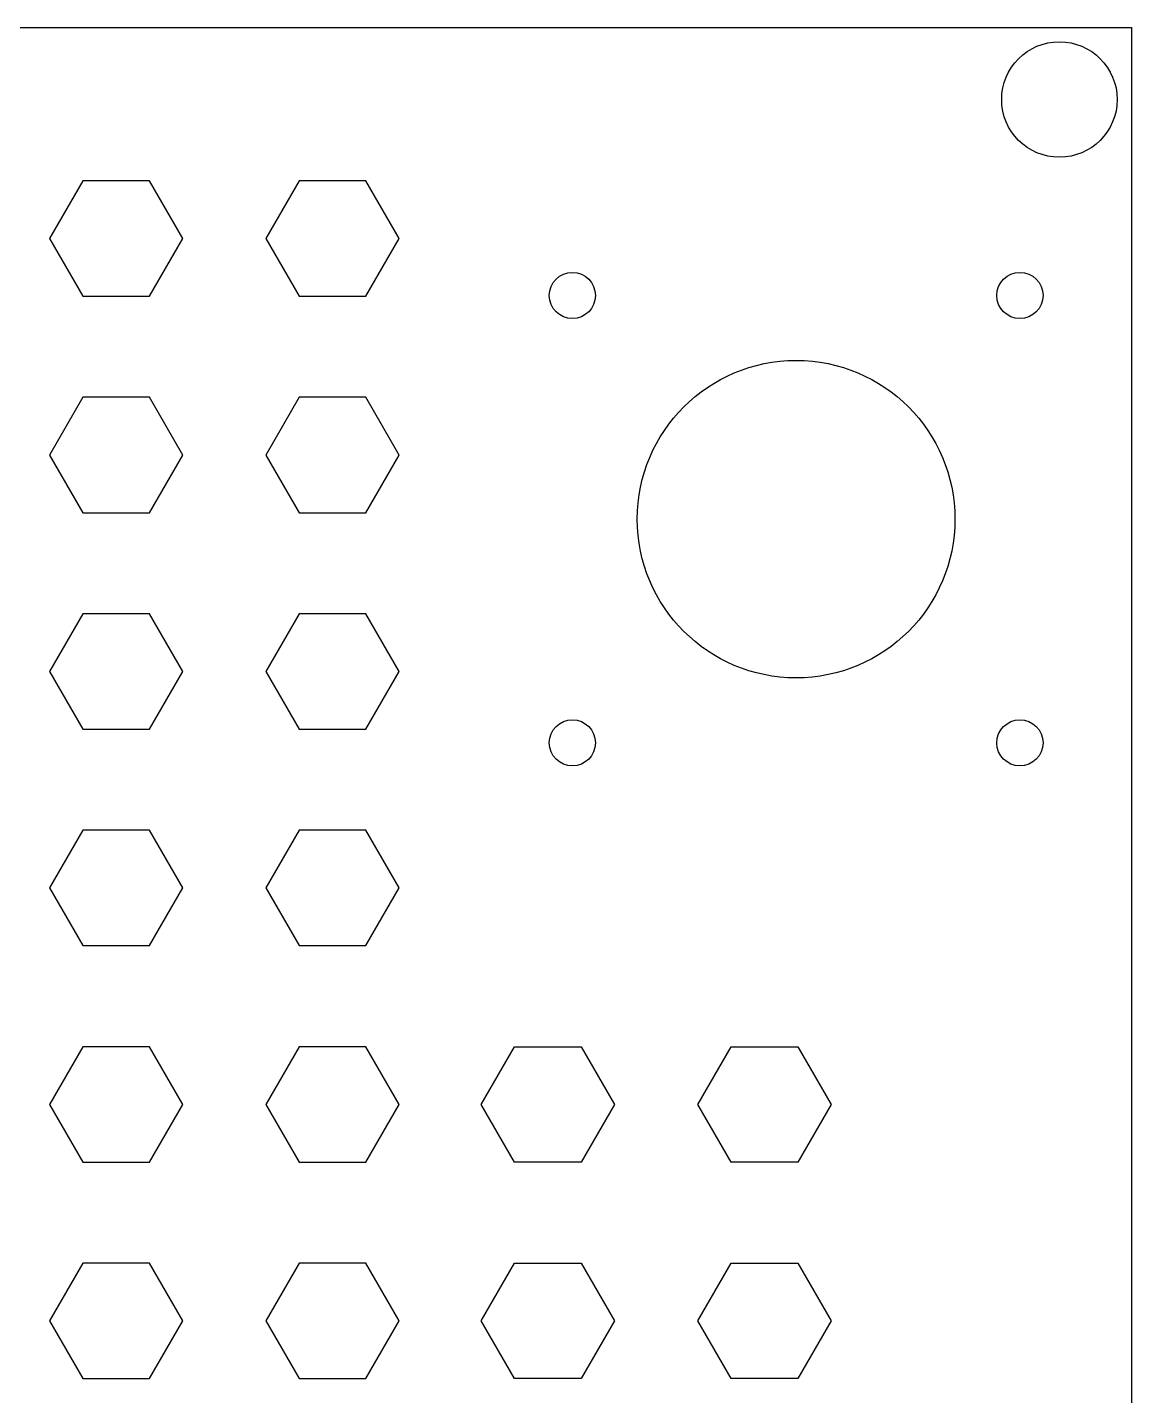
# Model space of a CAD drawing. Header units: millimetres. Extents: x -200 to 200, y -100 to 100.
# Drawn here: x 123.5 to 200, y 5.2 to 100 of the extents above; entities that cross this region are included whole.
import ezdxf

# ---------------------------------------------------------------- set-up
doc = ezdxf.new("R2010")
doc.units = ezdxf.units.MM
doc.layers.add('Body', color=7, linetype='CONTINUOUS')

msp = doc.modelspace()

# ---------------------------------------------------------------- linework, layer by layer
at = {"layer": 'Body'}
for p, q in [((-200, 100), (200, 100)), ((-200, 100, 3), (200, 100, 3)), ((-200, 100), (200, 100)), ((-200, 100, 3), (200, 100, 3)), ((200, 100), (200, 100, 3)), ((200, 100), (200, -100)), ((200, 100, 3), (200, -100, 3)), ((200, 100), (200, 100, 3)), ((200, 100), (200, -100)), ((200, 100, 3), (200, -100, 3)), ((199, 95), (199, 95, 3)), ((199, 95), (199, 95, 3)), ((127.351, 89.365), (125.041, 85.365)), ((127.351, 89.365, 3), (125.041, 85.365, 3)), ((127.351, 89.365, 3), (125.041, 85.365, 3)), ((127.351, 89.365), (125.041, 85.365)), ((131.97, 89.365), (127.351, 89.365)), ((131.97, 89.365, 3), (127.351, 89.365, 3)), ((131.97, 89.365, 3), (127.351, 89.365, 3)), ((127.351, 89.365, 3), (127.351, 89.365)), ((131.97, 89.365), (127.351, 89.365)), ((127.351, 89.365, 3), (127.351, 89.365)), ((134.28, 85.365), (131.97, 89.365)), ((134.28, 85.365, 3), (131.97, 89.365, 3)), ((131.97, 89.365, 3), (131.97, 89.365)), ((134.28, 85.365, 3), (131.97, 89.365, 3)), ((131.97, 89.365, 3), (131.97, 89.365)), ((134.28, 85.365), (131.97, 89.365)), ((142.351, 89.365), (140.041, 85.365)), ((142.351, 89.365, 3), (140.041, 85.365, 3)), ((142.351, 89.365, 3), (140.041, 85.365, 3)), ((142.351, 89.365), (140.041, 85.365)), ((146.97, 89.365), (142.351, 89.365)), ((146.97, 89.365, 3), (142.351, 89.365, 3)), ((146.97, 89.365, 3), (142.351, 89.365, 3)), ((142.351, 89.365, 3), (142.351, 89.365)), ((146.97, 89.365), (142.351, 89.365)), ((142.351, 89.365, 3), (142.351, 89.365)), ((149.28, 85.365), (146.97, 89.365)), ((149.28, 85.365, 3), (146.97, 89.365, 3)), ((146.97, 89.365, 3), (146.97, 89.365)), ((149.28, 85.365, 3), (146.97, 89.365, 3)), ((146.97, 89.365, 3), (146.97, 89.365)), ((149.28, 85.365), (146.97, 89.365)), ((125.041, 85.365), (127.351, 81.365)), ((125.041, 85.365, 3), (127.351, 81.365, 3)), ((125.041, 85.365, 3), (125.041, 85.365)), ((125.041, 85.365, 3), (127.351, 81.365, 3)), ((125.041, 85.365), (127.351, 81.365)), ((125.041, 85.365, 3), (125.041, 85.365)), ((131.97, 81.365), (134.28, 85.365)), ((131.97, 81.365, 3), (134.28, 85.365, 3)), ((131.97, 81.365, 3), (134.28, 85.365, 3)), ((131.97, 81.365), (134.28, 85.365)), ((134.28, 85.365, 3), (134.28, 85.365)), ((134.28, 85.365, 3), (134.28, 85.365)), ((140.041, 85.365), (142.351, 81.365)), ((140.041, 85.365, 3), (142.351, 81.365, 3)), ((140.041, 85.365, 3), (140.041, 85.365)), ((140.041, 85.365, 3), (142.351, 81.365, 3)), ((140.041, 85.365), (142.351, 81.365)), ((140.041, 85.365, 3), (140.041, 85.365)), ((146.97, 81.365), (149.28, 85.365)), ((146.97, 81.365, 3), (149.28, 85.365, 3)), ((146.97, 81.365, 3), (149.28, 85.365, 3)), ((146.97, 81.365), (149.28, 85.365)), ((149.28, 85.365, 3), (149.28, 85.365)), ((149.28, 85.365, 3), (149.28, 85.365)), ((127.351, 81.365), (131.97, 81.365)), ((127.351, 81.365, 3), (131.97, 81.365, 3)), ((127.351, 81.365, 3), (127.351, 81.365)), ((127.351, 81.365, 3), (131.97, 81.365, 3)), ((127.351, 81.365), (131.97, 81.365)), ((127.351, 81.365, 3), (127.351, 81.365)), ((131.97, 81.365, 3), (131.97, 81.365)), ((131.97, 81.365, 3), (131.97, 81.365)), ((142.351, 81.365), (146.97, 81.365)), ((142.351, 81.365, 3), (146.97, 81.365, 3)), ((142.351, 81.365, 3), (142.351, 81.365)), ((142.351, 81.365, 3), (146.97, 81.365, 3)), ((142.351, 81.365), (146.97, 81.365)), ((142.351, 81.365, 3), (142.351, 81.365)), ((146.97, 81.365, 3), (146.97, 81.365)), ((146.97, 81.365, 3), (146.97, 81.365)), ((162.864, 81.4207, 3), (162.864, 81.4207)), ((162.864, 81.4207, 3), (162.864, 81.4207)), ((193.864, 81.4207, 3), (193.864, 81.4207)), ((193.864, 81.4207, 3), (193.864, 81.4207)), ((127.351, 74.365), (125.041, 70.365)), ((127.351, 74.365, 3), (125.041, 70.365, 3)), ((127.351, 74.365, 3), (125.041, 70.365, 3)), ((127.351, 74.365), (125.041, 70.365)), ((131.97, 74.365), (127.351, 74.365)), ((131.97, 74.365, 3), (127.351, 74.365, 3)), ((131.97, 74.365, 3), (127.351, 74.365, 3)), ((127.351, 74.365, 3), (127.351, 74.365)), ((131.97, 74.365), (127.351, 74.365)), ((127.351, 74.365, 3), (127.351, 74.365)), ((134.28, 70.365), (131.97, 74.365)), ((134.28, 70.365, 3), (131.97, 74.365, 3)), ((131.97, 74.365, 3), (131.97, 74.365)), ((134.28, 70.365, 3), (131.97, 74.365, 3)), ((131.97, 74.365, 3), (131.97, 74.365)), ((134.28, 70.365), (131.97, 74.365)), ((142.351, 74.365), (140.041, 70.365)), ((142.351, 74.365, 3), (140.041, 70.365, 3)), ((142.351, 74.365, 3), (140.041, 70.365, 3)), ((142.351, 74.365), (140.041, 70.365)), ((146.97, 74.365), (142.351, 74.365)), ((146.97, 74.365, 3), (142.351, 74.365, 3)), ((146.97, 74.365, 3), (142.351, 74.365, 3)), ((142.351, 74.365, 3), (142.351, 74.365)), ((146.97, 74.365), (142.351, 74.365)), ((142.351, 74.365, 3), (142.351, 74.365)), ((149.28, 70.365), (146.97, 74.365)), ((149.28, 70.365, 3), (146.97, 74.365, 3)), ((146.97, 74.365, 3), (146.97, 74.365)), ((149.28, 70.365, 3), (146.97, 74.365, 3)), ((146.97, 74.365, 3), (146.97, 74.365)), ((149.28, 70.365), (146.97, 74.365)), ((125.041, 70.365), (127.351, 66.365)), ((125.041, 70.365, 3), (127.351, 66.365, 3)), ((125.041, 70.365, 3), (125.041, 70.365)), ((125.041, 70.365, 3), (127.351, 66.365, 3)), ((125.041, 70.365), (127.351, 66.365)), ((125.041, 70.365, 3), (125.041, 70.365)), ((131.97, 66.365), (134.28, 70.365)), ((131.97, 66.365, 3), (134.28, 70.365, 3)), ((131.97, 66.365, 3), (134.28, 70.365, 3)), ((131.97, 66.365), (134.28, 70.365)), ((134.28, 70.365, 3), (134.28, 70.365)), ((134.28, 70.365, 3), (134.28, 70.365)), ((140.041, 70.365), (142.351, 66.365)), ((140.041, 70.365, 3), (142.351, 66.365, 3)), ((140.041, 70.365, 3), (140.041, 70.365)), ((140.041, 70.365, 3), (142.351, 66.365, 3)), ((140.041, 70.365), (142.351, 66.365)), ((140.041, 70.365, 3), (140.041, 70.365)), ((146.97, 66.365), (149.28, 70.365)), ((146.97, 66.365, 3), (149.28, 70.365, 3)), ((146.97, 66.365, 3), (149.28, 70.365, 3)), ((146.97, 66.365), (149.28, 70.365)), ((149.28, 70.365, 3), (149.28, 70.365)), ((149.28, 70.365, 3), (149.28, 70.365)), ((127.351, 66.365), (131.97, 66.365)), ((127.351, 66.365, 3), (131.97, 66.365, 3)), ((127.351, 66.365, 3), (127.351, 66.365)), ((127.351, 66.365, 3), (131.97, 66.365, 3)), ((127.351, 66.365), (131.97, 66.365)), ((127.351, 66.365, 3), (127.351, 66.365)), ((131.97, 66.365, 3), (131.97, 66.365)), ((131.97, 66.365, 3), (131.97, 66.365)), ((142.351, 66.365), (146.97, 66.365)), ((142.351, 66.365, 3), (146.97, 66.365, 3)), ((142.351, 66.365, 3), (142.351, 66.365)), ((142.351, 66.365, 3), (146.97, 66.365, 3)), ((142.351, 66.365), (146.97, 66.365)), ((142.351, 66.365, 3), (142.351, 66.365)), ((146.97, 66.365, 3), (146.97, 66.365)), ((146.97, 66.365, 3), (146.97, 66.365)), ((187.764, 65.9207, 3), (187.764, 65.9207)), ((187.764, 65.9207, 3), (187.764, 65.9207)), ((127.351, 59.365), (125.041, 55.365)), ((127.351, 59.365, 3), (125.041, 55.365, 3)), ((127.351, 59.365, 3), (125.041, 55.365, 3)), ((127.351, 59.365), (125.041, 55.365)), ((131.97, 59.365), (127.351, 59.365)), ((131.97, 59.365, 3), (127.351, 59.365, 3)), ((131.97, 59.365, 3), (127.351, 59.365, 3)), ((127.351, 59.365, 3), (127.351, 59.365)), ((131.97, 59.365), (127.351, 59.365)), ((127.351, 59.365, 3), (127.351, 59.365)), ((134.28, 55.365), (131.97, 59.365)), ((134.28, 55.365, 3), (131.97, 59.365, 3)), ((131.97, 59.365, 3), (131.97, 59.365)), ((134.28, 55.365, 3), (131.97, 59.365, 3)), ((131.97, 59.365, 3), (131.97, 59.365)), ((134.28, 55.365), (131.97, 59.365)), ((142.351, 59.365), (140.041, 55.365)), ((142.351, 59.365, 3), (140.041, 55.365, 3)), ((142.351, 59.365, 3), (140.041, 55.365, 3)), ((142.351, 59.365), (140.041, 55.365)), ((146.97, 59.365), (142.351, 59.365)), ((146.97, 59.365, 3), (142.351, 59.365, 3)), ((146.97, 59.365, 3), (142.351, 59.365, 3)), ((142.351, 59.365, 3), (142.351, 59.365)), ((146.97, 59.365), (142.351, 59.365)), ((142.351, 59.365, 3), (142.351, 59.365)), ((149.28, 55.365), (146.97, 59.365)), ((149.28, 55.365, 3), (146.97, 59.365, 3)), ((146.97, 59.365, 3), (146.97, 59.365)), ((149.28, 55.365, 3), (146.97, 59.365, 3)), ((146.97, 59.365, 3), (146.97, 59.365)), ((149.28, 55.365), (146.97, 59.365)), ((125.041, 55.365), (127.351, 51.365)), ((125.041, 55.365, 3), (127.351, 51.365, 3)), ((125.041, 55.365, 3), (125.041, 55.365)), ((125.041, 55.365, 3), (127.351, 51.365, 3)), ((125.041, 55.365), (127.351, 51.365)), ((125.041, 55.365, 3), (125.041, 55.365)), ((131.97, 51.365), (134.28, 55.365)), ((131.97, 51.365, 3), (134.28, 55.365, 3)), ((131.97, 51.365, 3), (134.28, 55.365, 3)), ((131.97, 51.365), (134.28, 55.365)), ((134.28, 55.365, 3), (134.28, 55.365)), ((134.28, 55.365, 3), (134.28, 55.365)), ((140.041, 55.365), (142.351, 51.365)), ((140.041, 55.365, 3), (142.351, 51.365, 3)), ((140.041, 55.365, 3), (140.041, 55.365)), ((140.041, 55.365, 3), (142.351, 51.365, 3)), ((140.041, 55.365), (142.351, 51.365)), ((140.041, 55.365, 3), (140.041, 55.365)), ((146.97, 51.365), (149.28, 55.365)), ((146.97, 51.365, 3), (149.28, 55.365, 3)), ((146.97, 51.365, 3), (149.28, 55.365, 3)), ((146.97, 51.365), (149.28, 55.365)), ((149.28, 55.365, 3), (149.28, 55.365)), ((149.28, 55.365, 3), (149.28, 55.365)), ((127.351, 51.365), (131.97, 51.365)), ((127.351, 51.365, 3), (131.97, 51.365, 3)), ((127.351, 51.365, 3), (127.351, 51.365)), ((127.351, 51.365, 3), (131.97, 51.365, 3)), ((127.351, 51.365), (131.97, 51.365)), ((127.351, 51.365, 3), (127.351, 51.365)), ((131.97, 51.365, 3), (131.97, 51.365)), ((131.97, 51.365, 3), (131.97, 51.365)), ((142.351, 51.365), (146.97, 51.365)), ((142.351, 51.365, 3), (146.97, 51.365, 3)), ((142.351, 51.365, 3), (142.351, 51.365)), ((142.351, 51.365, 3), (146.97, 51.365, 3)), ((142.351, 51.365), (146.97, 51.365)), ((142.351, 51.365, 3), (142.351, 51.365)), ((146.97, 51.365, 3), (146.97, 51.365)), ((146.97, 51.365, 3), (146.97, 51.365)), ((162.864, 50.4207, 3), (162.864, 50.4207)), ((162.864, 50.4207, 3), (162.864, 50.4207)), ((193.864, 50.4207, 3), (193.864, 50.4207)), ((193.864, 50.4207, 3), (193.864, 50.4207)), ((127.351, 44.365), (125.041, 40.365)), ((127.351, 44.365, 3), (125.041, 40.365, 3)), ((127.351, 44.365, 3), (125.041, 40.365, 3)), ((127.351, 44.365), (125.041, 40.365)), ((131.97, 44.365), (127.351, 44.365)), ((131.97, 44.365, 3), (127.351, 44.365, 3)), ((131.97, 44.365, 3), (127.351, 44.365, 3)), ((127.351, 44.365, 3), (127.351, 44.365)), ((131.97, 44.365), (127.351, 44.365)), ((127.351, 44.365, 3), (127.351, 44.365)), ((134.28, 40.365), (131.97, 44.365)), ((134.28, 40.365, 3), (131.97, 44.365, 3)), ((131.97, 44.365, 3), (131.97, 44.365)), ((134.28, 40.365, 3), (131.97, 44.365, 3)), ((131.97, 44.365, 3), (131.97, 44.365)), ((134.28, 40.365), (131.97, 44.365)), ((142.351, 44.365), (140.041, 40.365)), ((142.351, 44.365, 3), (140.041, 40.365, 3)), ((142.351, 44.365, 3), (140.041, 40.365, 3)), ((142.351, 44.365), (140.041, 40.365)), ((146.97, 44.365), (142.351, 44.365)), ((146.97, 44.365, 3), (142.351, 44.365, 3)), ((146.97, 44.365, 3), (142.351, 44.365, 3)), ((142.351, 44.365, 3), (142.351, 44.365)), ((146.97, 44.365), (142.351, 44.365)), ((142.351, 44.365, 3), (142.351, 44.365)), ((149.28, 40.365), (146.97, 44.365)), ((149.28, 40.365, 3), (146.97, 44.365, 3)), ((146.97, 44.365, 3), (146.97, 44.365)), ((149.28, 40.365, 3), (146.97, 44.365, 3)), ((146.97, 44.365, 3), (146.97, 44.365)), ((149.28, 40.365), (146.97, 44.365)), ((125.041, 40.365), (127.351, 36.365)), ((125.041, 40.365, 3), (127.351, 36.365, 3)), ((125.041, 40.365, 3), (125.041, 40.365)), ((125.041, 40.365, 3), (127.351, 36.365, 3)), ((125.041, 40.365), (127.351, 36.365)), ((125.041, 40.365, 3), (125.041, 40.365)), ((131.97, 36.365), (134.28, 40.365)), ((131.97, 36.365, 3), (134.28, 40.365, 3)), ((131.97, 36.365, 3), (134.28, 40.365, 3)), ((131.97, 36.365), (134.28, 40.365)), ((134.28, 40.365, 3), (134.28, 40.365)), ((134.28, 40.365, 3), (134.28, 40.365)), ((140.041, 40.365), (142.351, 36.365)), ((140.041, 40.365, 3), (142.351, 36.365, 3)), ((140.041, 40.365, 3), (140.041, 40.365)), ((140.041, 40.365, 3), (142.351, 36.365, 3)), ((140.041, 40.365), (142.351, 36.365)), ((140.041, 40.365, 3), (140.041, 40.365)), ((146.97, 36.365), (149.28, 40.365)), ((146.97, 36.365, 3), (149.28, 40.365, 3)), ((146.97, 36.365, 3), (149.28, 40.365, 3)), ((146.97, 36.365), (149.28, 40.365)), ((149.28, 40.365, 3), (149.28, 40.365)), ((149.28, 40.365, 3), (149.28, 40.365)), ((127.351, 36.365), (131.97, 36.365)), ((127.351, 36.365, 3), (131.97, 36.365, 3)), ((127.351, 36.365, 3), (127.351, 36.365)), ((127.351, 36.365, 3), (131.97, 36.365, 3)), ((127.351, 36.365), (131.97, 36.365)), ((127.351, 36.365, 3), (127.351, 36.365)), ((131.97, 36.365, 3), (131.97, 36.365)), ((131.97, 36.365, 3), (131.97, 36.365)), ((142.351, 36.365), (146.97, 36.365)), ((142.351, 36.365, 3), (146.97, 36.365, 3)), ((142.351, 36.365, 3), (142.351, 36.365)), ((142.351, 36.365, 3), (146.97, 36.365, 3)), ((142.351, 36.365), (146.97, 36.365)), ((142.351, 36.365, 3), (142.351, 36.365)), ((146.97, 36.365, 3), (146.97, 36.365)), ((146.97, 36.365, 3), (146.97, 36.365)), ((127.351, 29.365), (125.041, 25.365)), ((127.351, 29.365, 3), (125.041, 25.365, 3)), ((127.351, 29.365, 3), (125.041, 25.365, 3)), ((127.351, 29.365), (125.041, 25.365)), ((131.97, 29.365), (127.351, 29.365)), ((131.97, 29.365, 3), (127.351, 29.365, 3)), ((131.97, 29.365, 3), (127.351, 29.365, 3)), ((127.351, 29.365, 3), (127.351, 29.365)), ((131.97, 29.365), (127.351, 29.365)), ((127.351, 29.365, 3), (127.351, 29.365)), ((134.28, 25.365), (131.97, 29.365)), ((134.28, 25.365, 3), (131.97, 29.365, 3)), ((131.97, 29.365, 3), (131.97, 29.365)), ((134.28, 25.365, 3), (131.97, 29.365, 3)), ((131.97, 29.365, 3), (131.97, 29.365)), ((134.28, 25.365), (131.97, 29.365)), ((142.351, 29.365), (140.041, 25.365)), ((142.351, 29.365, 3), (140.041, 25.365, 3)), ((142.351, 29.365, 3), (140.041, 25.365, 3)), ((142.351, 29.365), (140.041, 25.365)), ((146.97, 29.365), (142.351, 29.365)), ((146.97, 29.365, 3), (142.351, 29.365, 3)), ((146.97, 29.365, 3), (142.351, 29.365, 3)), ((142.351, 29.365, 3), (142.351, 29.365)), ((146.97, 29.365), (142.351, 29.365)), ((142.351, 29.365, 3), (142.351, 29.365)), ((149.28, 25.365), (146.97, 29.365)), ((149.28, 25.365, 3), (146.97, 29.365, 3)), ((146.97, 29.365, 3), (146.97, 29.365)), ((149.28, 25.365, 3), (146.97, 29.365, 3)), ((146.97, 29.365, 3), (146.97, 29.365)), ((149.28, 25.365), (146.97, 29.365)), ((154.951, 25.365), (157.261, 29.365)), ((154.951, 25.365, 3), (157.261, 29.365, 3)), ((154.951, 25.365, 3), (157.261, 29.365, 3)), ((154.951, 25.365), (157.261, 29.365)), ((157.261, 29.365), (161.88, 29.365)), ((157.261, 29.365, 3), (161.88, 29.365, 3)), ((157.261, 29.365, 3), (157.261, 29.365)), ((157.261, 29.365, 3), (161.88, 29.365, 3)), ((157.261, 29.365), (161.88, 29.365)), ((157.261, 29.365, 3), (157.261, 29.365)), ((161.88, 29.365), (164.19, 25.365)), ((161.88, 29.365, 3), (164.19, 25.365, 3)), ((161.88, 29.365, 3), (161.88, 29.365)), ((161.88, 29.365, 3), (164.19, 25.365, 3)), ((161.88, 29.365), (164.19, 25.365)), ((161.88, 29.365, 3), (161.88, 29.365)), ((169.951, 25.365), (172.261, 29.365)), ((169.951, 25.365, 3), (172.261, 29.365, 3)), ((169.951, 25.365, 3), (172.261, 29.365, 3)), ((169.951, 25.365), (172.261, 29.365)), ((172.261, 29.365), (176.88, 29.365)), ((172.261, 29.365, 3), (176.88, 29.365, 3)), ((172.261, 29.365, 3), (172.261, 29.365)), ((172.261, 29.365, 3), (176.88, 29.365, 3)), ((172.261, 29.365), (176.88, 29.365)), ((172.261, 29.365, 3), (172.261, 29.365)), ((176.88, 29.365), (179.19, 25.365)), ((176.88, 29.365, 3), (179.19, 25.365, 3)), ((176.88, 29.365, 3), (176.88, 29.365)), ((176.88, 29.365, 3), (179.19, 25.365, 3)), ((176.88, 29.365), (179.19, 25.365)), ((176.88, 29.365, 3), (176.88, 29.365)), ((125.041, 25.365), (127.351, 21.365)), ((125.041, 25.365, 3), (127.351, 21.365, 3)), ((125.041, 25.365, 3), (125.041, 25.365)), ((125.041, 25.365, 3), (127.351, 21.365, 3)), ((125.041, 25.365), (127.351, 21.365)), ((125.041, 25.365, 3), (125.041, 25.365)), ((131.97, 21.365), (134.28, 25.365)), ((131.97, 21.365, 3), (134.28, 25.365, 3)), ((131.97, 21.365, 3), (134.28, 25.365, 3)), ((131.97, 21.365), (134.28, 25.365)), ((134.28, 25.365, 3), (134.28, 25.365)), ((134.28, 25.365, 3), (134.28, 25.365)), ((140.041, 25.365), (142.351, 21.365)), ((140.041, 25.365, 3), (142.351, 21.365, 3)), ((140.041, 25.365, 3), (140.041, 25.365)), ((140.041, 25.365, 3), (142.351, 21.365, 3)), ((140.041, 25.365), (142.351, 21.365)), ((140.041, 25.365, 3), (140.041, 25.365)), ((146.97, 21.365), (149.28, 25.365)), ((146.97, 21.365, 3), (149.28, 25.365, 3)), ((146.97, 21.365, 3), (149.28, 25.365, 3)), ((146.97, 21.365), (149.28, 25.365)), ((149.28, 25.365, 3), (149.28, 25.365)), ((149.28, 25.365, 3), (149.28, 25.365)), ((157.261, 21.365), (154.951, 25.365)), ((157.261, 21.365, 3), (154.951, 25.365, 3)), ((157.261, 21.365, 3), (154.951, 25.365, 3)), ((154.951, 25.365, 3), (154.951, 25.365)), ((157.261, 21.365), (154.951, 25.365)), ((154.951, 25.365, 3), (154.951, 25.365)), ((164.19, 25.365), (161.88, 21.365)), ((164.19, 25.365, 3), (161.88, 21.365, 3)), ((164.19, 25.365, 3), (161.88, 21.365, 3)), ((164.19, 25.365), (161.88, 21.365)), ((164.19, 25.365, 3), (164.19, 25.365)), ((164.19, 25.365, 3), (164.19, 25.365)), ((172.261, 21.365), (169.951, 25.365)), ((172.261, 21.365, 3), (169.951, 25.365, 3)), ((172.261, 21.365, 3), (169.951, 25.365, 3)), ((169.951, 25.365, 3), (169.951, 25.365)), ((172.261, 21.365), (169.951, 25.365)), ((169.951, 25.365, 3), (169.951, 25.365)), ((179.19, 25.365), (176.88, 21.365)), ((179.19, 25.365, 3), (176.88, 21.365, 3)), ((179.19, 25.365, 3), (176.88, 21.365, 3)), ((179.19, 25.365), (176.88, 21.365)), ((179.19, 25.365, 3), (179.19, 25.365)), ((179.19, 25.365, 3), (179.19, 25.365)), ((127.351, 21.365), (131.97, 21.365)), ((127.351, 21.365, 3), (131.97, 21.365, 3)), ((127.351, 21.365, 3), (127.351, 21.365)), ((127.351, 21.365, 3), (131.97, 21.365, 3)), ((127.351, 21.365), (131.97, 21.365)), ((127.351, 21.365, 3), (127.351, 21.365)), ((131.97, 21.365, 3), (131.97, 21.365)), ((131.97, 21.365, 3), (131.97, 21.365)), ((142.351, 21.365), (146.97, 21.365)), ((142.351, 21.365, 3), (146.97, 21.365, 3)), ((142.351, 21.365, 3), (142.351, 21.365)), ((142.351, 21.365, 3), (146.97, 21.365, 3)), ((142.351, 21.365), (146.97, 21.365)), ((142.351, 21.365, 3), (142.351, 21.365)), ((146.97, 21.365, 3), (146.97, 21.365)), ((146.97, 21.365, 3), (146.97, 21.365)), ((161.88, 21.365), (157.261, 21.365)), ((161.88, 21.365, 3), (157.261, 21.365, 3)), ((157.261, 21.365, 3), (157.261, 21.365)), ((161.88, 21.365, 3), (157.261, 21.365, 3)), ((157.261, 21.365, 3), (157.261, 21.365)), ((161.88, 21.365), (157.261, 21.365)), ((161.88, 21.365, 3), (161.88, 21.365)), ((161.88, 21.365, 3), (161.88, 21.365)), ((176.88, 21.365), (172.261, 21.365)), ((176.88, 21.365, 3), (172.261, 21.365, 3)), ((172.261, 21.365, 3), (172.261, 21.365)), ((176.88, 21.365, 3), (172.261, 21.365, 3)), ((172.261, 21.365, 3), (172.261, 21.365)), ((176.88, 21.365), (172.261, 21.365)), ((176.88, 21.365, 3), (176.88, 21.365)), ((176.88, 21.365, 3), (176.88, 21.365)), ((127.351, 14.365), (125.041, 10.365)), ((127.351, 14.365, 3), (125.041, 10.365, 3)), ((127.351, 14.365, 3), (125.041, 10.365, 3)), ((127.351, 14.365), (125.041, 10.365)), ((131.97, 14.365), (127.351, 14.365)), ((131.97, 14.365, 3), (127.351, 14.365, 3)), ((131.97, 14.365, 3), (127.351, 14.365, 3)), ((127.351, 14.365, 3), (127.351, 14.365)), ((131.97, 14.365), (127.351, 14.365)), ((127.351, 14.365, 3), (127.351, 14.365)), ((134.28, 10.365), (131.97, 14.365)), ((134.28, 10.365, 3), (131.97, 14.365, 3)), ((131.97, 14.365, 3), (131.97, 14.365)), ((134.28, 10.365, 3), (131.97, 14.365, 3)), ((131.97, 14.365, 3), (131.97, 14.365)), ((134.28, 10.365), (131.97, 14.365)), ((142.351, 14.365), (140.041, 10.365)), ((142.351, 14.365, 3), (140.041, 10.365, 3)), ((142.351, 14.365, 3), (140.041, 10.365, 3)), ((142.351, 14.365), (140.041, 10.365)), ((146.97, 14.365), (142.351, 14.365)), ((146.97, 14.365, 3), (142.351, 14.365, 3)), ((146.97, 14.365, 3), (142.351, 14.365, 3)), ((142.351, 14.365, 3), (142.351, 14.365)), ((146.97, 14.365), (142.351, 14.365)), ((142.351, 14.365, 3), (142.351, 14.365)), ((149.28, 10.365), (146.97, 14.365)), ((149.28, 10.365, 3), (146.97, 14.365, 3)), ((146.97, 14.365, 3), (146.97, 14.365)), ((149.28, 10.365, 3), (146.97, 14.365, 3)), ((146.97, 14.365, 3), (146.97, 14.365)), ((149.28, 10.365), (146.97, 14.365)), ((154.951, 10.365), (157.261, 14.365)), ((154.951, 10.365, 3), (157.261, 14.365, 3)), ((154.951, 10.365, 3), (157.261, 14.365, 3)), ((154.951, 10.365), (157.261, 14.365)), ((157.261, 14.365), (161.88, 14.365)), ((157.261, 14.365, 3), (161.88, 14.365, 3)), ((157.261, 14.365, 3), (157.261, 14.365)), ((157.261, 14.365, 3), (161.88, 14.365, 3)), ((157.261, 14.365), (161.88, 14.365)), ((157.261, 14.365, 3), (157.261, 14.365)), ((161.88, 14.365), (164.19, 10.365)), ((161.88, 14.365, 3), (164.19, 10.365, 3)), ((161.88, 14.365, 3), (161.88, 14.365)), ((161.88, 14.365, 3), (164.19, 10.365, 3)), ((161.88, 14.365), (164.19, 10.365)), ((161.88, 14.365, 3), (161.88, 14.365)), ((169.951, 10.365), (172.261, 14.365)), ((169.951, 10.365, 3), (172.261, 14.365, 3)), ((169.951, 10.365, 3), (172.261, 14.365, 3)), ((169.951, 10.365), (172.261, 14.365)), ((172.261, 14.365), (176.88, 14.365)), ((172.261, 14.365, 3), (176.88, 14.365, 3)), ((172.261, 14.365, 3), (172.261, 14.365)), ((172.261, 14.365, 3), (176.88, 14.365, 3)), ((172.261, 14.365), (176.88, 14.365)), ((172.261, 14.365, 3), (172.261, 14.365)), ((176.88, 14.365), (179.19, 10.365)), ((176.88, 14.365, 3), (179.19, 10.365, 3)), ((176.88, 14.365, 3), (176.88, 14.365)), ((176.88, 14.365, 3), (179.19, 10.365, 3)), ((176.88, 14.365), (179.19, 10.365)), ((176.88, 14.365, 3), (176.88, 14.365)), ((125.041, 10.365), (127.351, 6.365)), ((125.041, 10.365, 3), (127.351, 6.365, 3)), ((125.041, 10.365, 3), (125.041, 10.365)), ((125.041, 10.365, 3), (127.351, 6.365, 3)), ((125.041, 10.365), (127.351, 6.365)), ((125.041, 10.365, 3), (125.041, 10.365)), ((131.97, 6.365), (134.28, 10.365)), ((131.97, 6.365, 3), (134.28, 10.365, 3)), ((131.97, 6.365, 3), (134.28, 10.365, 3)), ((131.97, 6.365), (134.28, 10.365)), ((134.28, 10.365, 3), (134.28, 10.365)), ((134.28, 10.365, 3), (134.28, 10.365)), ((140.041, 10.365), (142.351, 6.365)), ((140.041, 10.365, 3), (142.351, 6.365, 3)), ((140.041, 10.365, 3), (140.041, 10.365)), ((140.041, 10.365, 3), (142.351, 6.365, 3)), ((140.041, 10.365), (142.351, 6.365)), ((140.041, 10.365, 3), (140.041, 10.365)), ((146.97, 6.365), (149.28, 10.365)), ((146.97, 6.365, 3), (149.28, 10.365, 3)), ((146.97, 6.365, 3), (149.28, 10.365, 3)), ((146.97, 6.365), (149.28, 10.365)), ((149.28, 10.365, 3), (149.28, 10.365)), ((149.28, 10.365, 3), (149.28, 10.365)), ((157.261, 6.365), (154.951, 10.365)), ((157.261, 6.365, 3), (154.951, 10.365, 3)), ((157.261, 6.365, 3), (154.951, 10.365, 3)), ((154.951, 10.365, 3), (154.951, 10.365)), ((157.261, 6.365), (154.951, 10.365)), ((154.951, 10.365, 3), (154.951, 10.365)), ((164.19, 10.365), (161.88, 6.365)), ((164.19, 10.365, 3), (161.88, 6.365, 3)), ((164.19, 10.365, 3), (161.88, 6.365, 3)), ((164.19, 10.365), (161.88, 6.365)), ((164.19, 10.365, 3), (164.19, 10.365)), ((164.19, 10.365, 3), (164.19, 10.365)), ((172.261, 6.365), (169.951, 10.365)), ((172.261, 6.365, 3), (169.951, 10.365, 3)), ((172.261, 6.365, 3), (169.951, 10.365, 3)), ((169.951, 10.365, 3), (169.951, 10.365)), ((172.261, 6.365), (169.951, 10.365)), ((169.951, 10.365, 3), (169.951, 10.365)), ((179.19, 10.365), (176.88, 6.365)), ((179.19, 10.365, 3), (176.88, 6.365, 3)), ((179.19, 10.365, 3), (176.88, 6.365, 3)), ((179.19, 10.365), (176.88, 6.365)), ((179.19, 10.365, 3), (179.19, 10.365)), ((179.19, 10.365, 3), (179.19, 10.365)), ((127.351, 6.365), (131.97, 6.365)), ((127.351, 6.365, 3), (131.97, 6.365, 3)), ((127.351, 6.365, 3), (127.351, 6.365)), ((127.351, 6.365, 3), (131.97, 6.365, 3)), ((127.351, 6.365), (131.97, 6.365)), ((127.351, 6.365, 3), (127.351, 6.365)), ((131.97, 6.365, 3), (131.97, 6.365)), ((131.97, 6.365, 3), (131.97, 6.365)), ((142.351, 6.365), (146.97, 6.365)), ((142.351, 6.365, 3), (146.97, 6.365, 3)), ((142.351, 6.365, 3), (142.351, 6.365)), ((142.351, 6.365, 3), (146.97, 6.365, 3)), ((142.351, 6.365), (146.97, 6.365)), ((142.351, 6.365, 3), (142.351, 6.365)), ((146.97, 6.365, 3), (146.97, 6.365)), ((146.97, 6.365, 3), (146.97, 6.365)), ((161.88, 6.365), (157.261, 6.365)), ((161.88, 6.365, 3), (157.261, 6.365, 3)), ((157.261, 6.365, 3), (157.261, 6.365)), ((161.88, 6.365, 3), (157.261, 6.365, 3)), ((157.261, 6.365, 3), (157.261, 6.365)), ((161.88, 6.365), (157.261, 6.365)), ((161.88, 6.365, 3), (161.88, 6.365)), ((161.88, 6.365, 3), (161.88, 6.365)), ((176.88, 6.365), (172.261, 6.365)), ((176.88, 6.365, 3), (172.261, 6.365, 3)), ((172.261, 6.365, 3), (172.261, 6.365)), ((176.88, 6.365, 3), (172.261, 6.365, 3)), ((172.261, 6.365, 3), (172.261, 6.365)), ((176.88, 6.365), (172.261, 6.365)), ((176.88, 6.365, 3), (176.88, 6.365)), ((176.88, 6.365, 3), (176.88, 6.365))]:
    msp.add_line(p, q, dxfattribs=at)
for centre, radius in [((195, 95), 4), ((195, 95), 4), ((195, 95), 4), ((195, 95), 4), ((161.264, 81.4207), 1.6), ((161.264, 81.4207), 1.6), ((161.264, 81.4207), 1.6), ((161.264, 81.4207), 1.6), ((192.264, 81.4207), 1.6), ((192.264, 81.4207), 1.6), ((192.264, 81.4207), 1.6), ((192.264, 81.4207), 1.6), ((176.764, 65.9207), 11), ((176.764, 65.9207), 11), ((176.764, 65.9207), 11), ((176.764, 65.9207), 11), ((161.264, 50.4207), 1.6), ((161.264, 50.4207), 1.6), ((161.264, 50.4207), 1.6), ((161.264, 50.4207), 1.6), ((192.264, 50.4207), 1.6), ((192.264, 50.4207), 1.6), ((192.264, 50.4207), 1.6), ((192.264, 50.4207), 1.6)]:
    msp.add_circle(centre, radius, dxfattribs=at)

doc.saveas('drawing.dxf')
